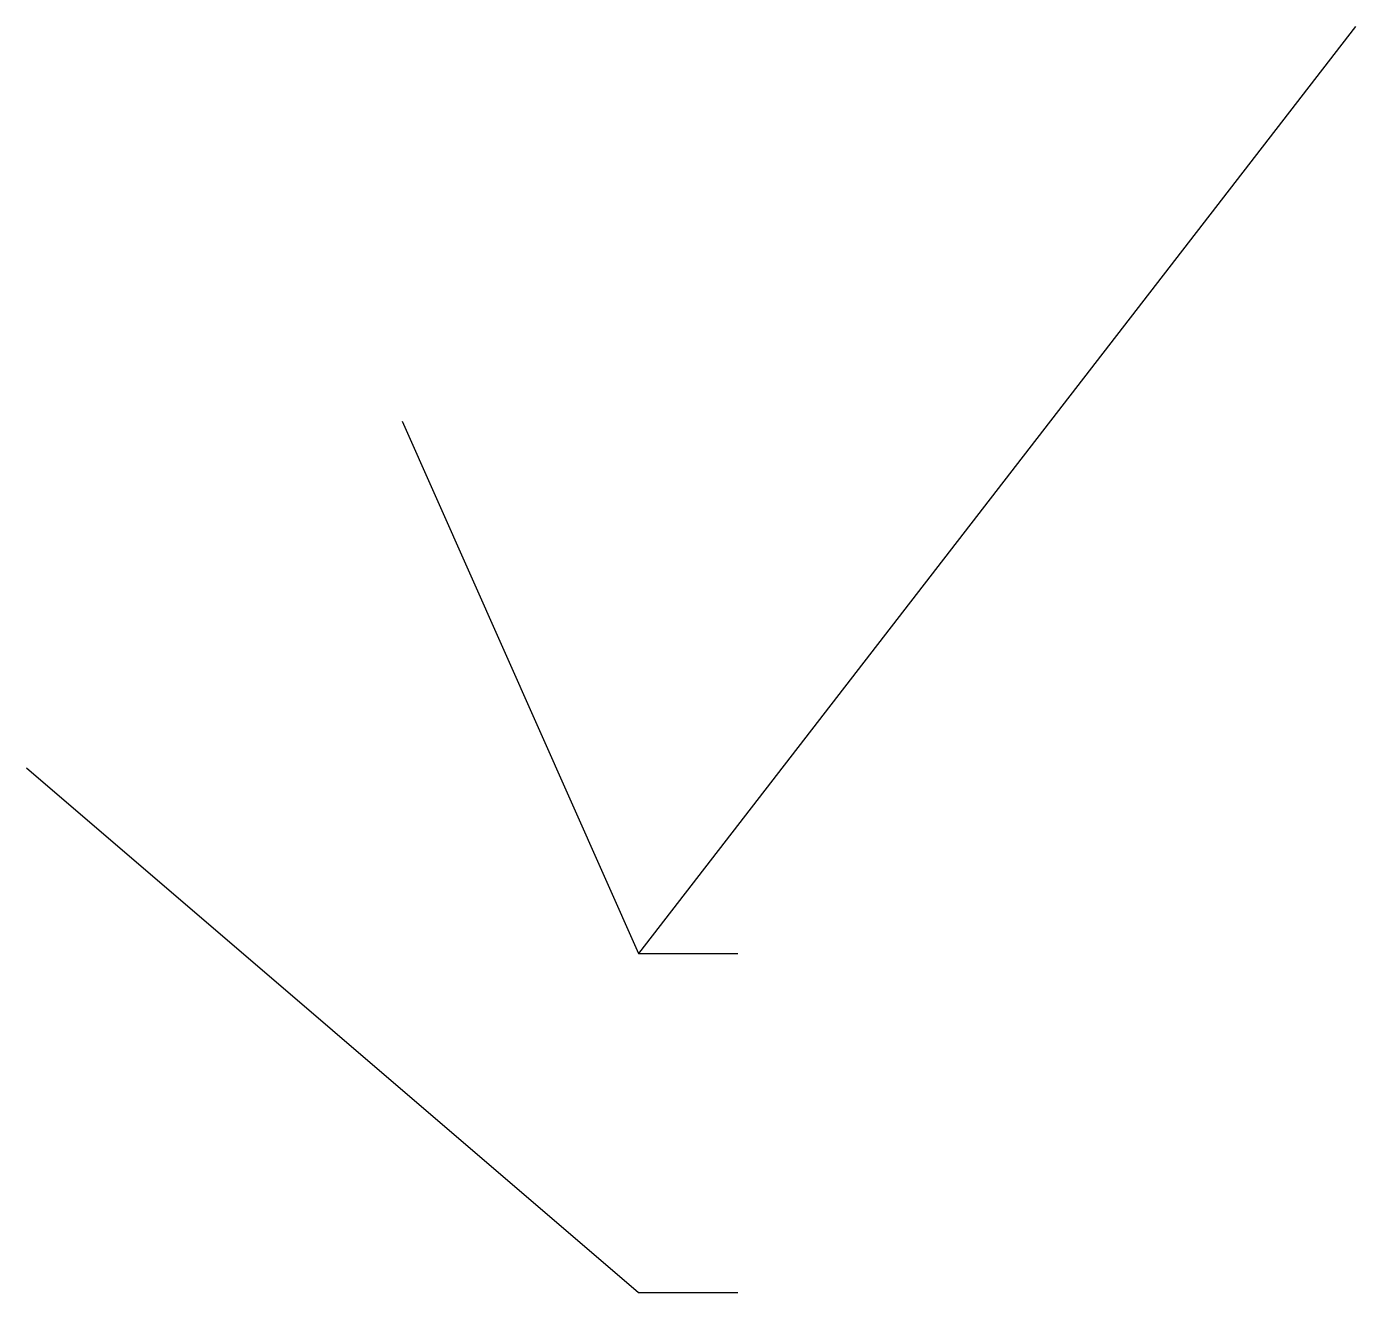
# Paper-space layout 'Layout1' of a CAD drawing. Extents: x 5.06 to 6.4, y 6.68 to 7.95.
import ezdxf

# ---------------------------------------------------------------- set-up
doc = ezdxf.new("R2010")
doc.units = 0
doc.header["$LTSCALE"] = 0.13333
doc.layers.add('DIM-TXT', color=7, linetype='CONTINUOUS')

psp = doc.layouts.get("Layout1")

# ---------------------------------------------------------------- linework, layer by layer
at = {"layer": 'DIM-TXT', "color": 0, "linetype": 'CONTINUOUS'}
psp.add_line((5.4372, 7.5543), (5.6754, 7.018), dxfattribs=at)
at = {"layer": 'DIM-TXT', "color": 0, "linetype": 'CONTINUOUS', "flags": 128}
for points in [[(6.3977, 7.9516), (5.6754, 7.018), (5.7754, 7.018)], [(5.0588, 7.2049), (5.6754, 6.6766), (5.7754, 6.6766)]]:
    psp.add_lwpolyline(points, dxfattribs=at)

doc.saveas('drawing.dxf')
